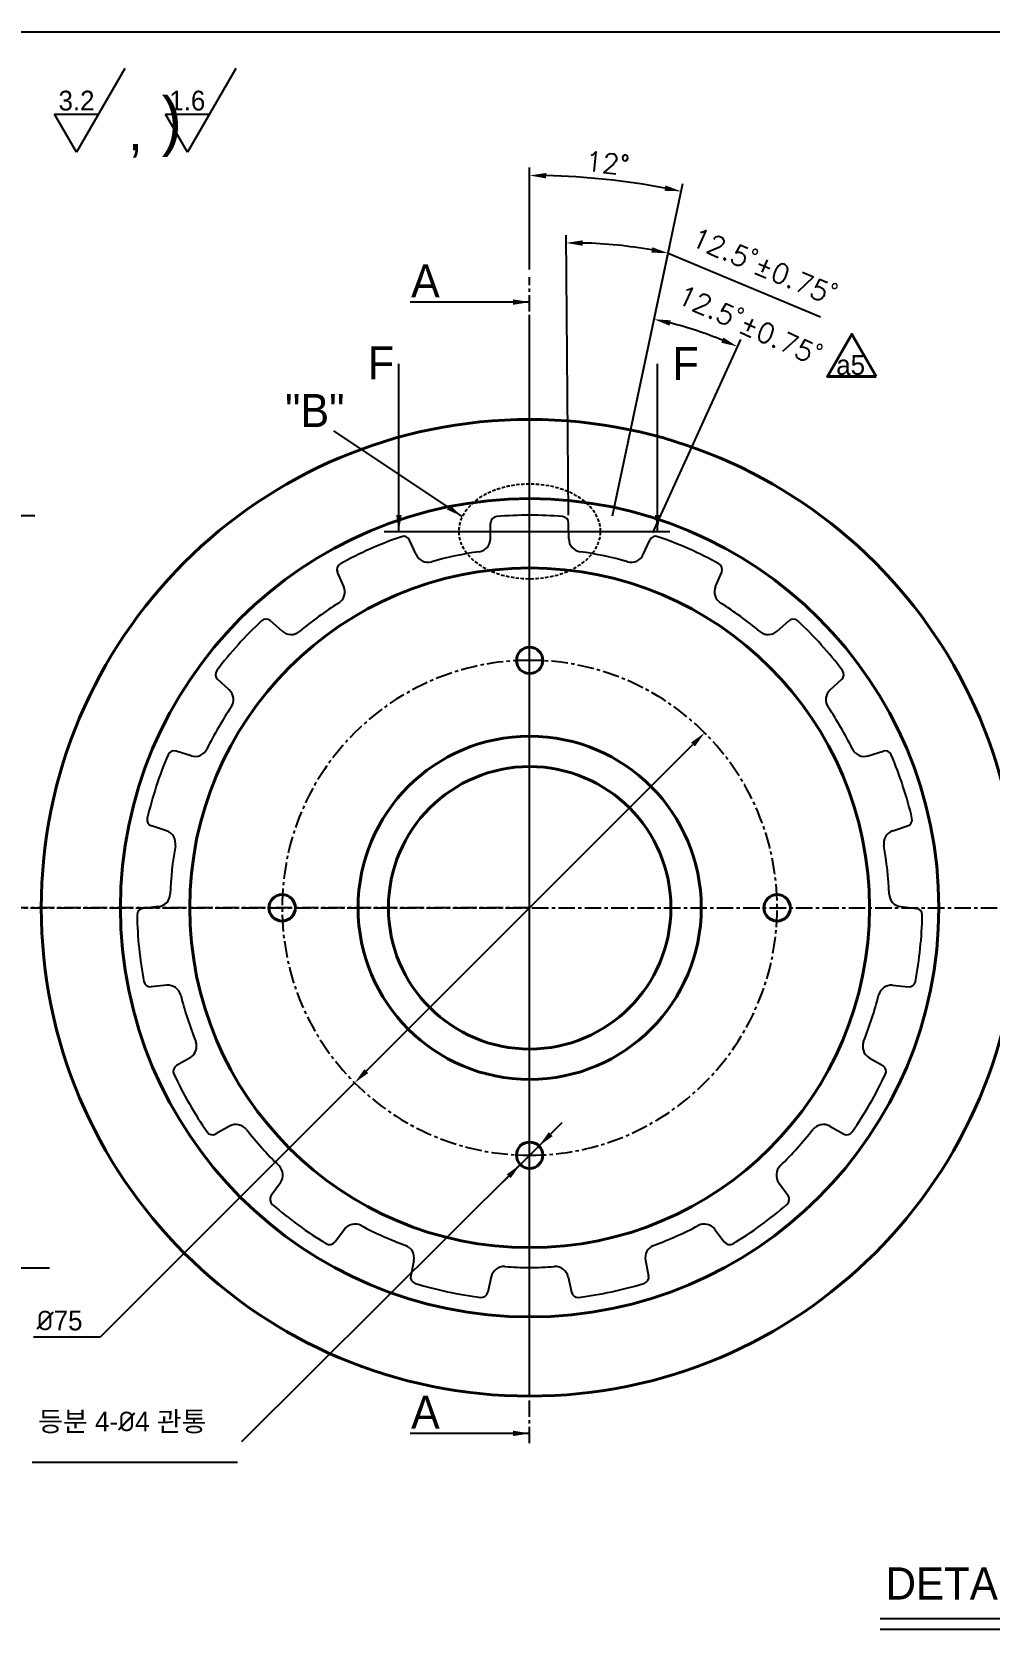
# Model space of a CAD drawing. Extents: x 3807 to 5911, y -3458 to 20.
# Drawn here: x 5325 to 5470, y -3298.2 to -3056.2 of the extents above; entities that cross this region are included whole.
import ezdxf

# ---------------------------------------------------------------- set-up
doc = ezdxf.new("R2010")
doc.units = 0
doc.header["$MEASUREMENT"] = 0
doc.header["$PDSIZE"] = 0.01
doc.linetypes.add('CENTERX2', pattern=[4, 2.5, -0.5, 0.5, -0.5])
doc.linetypes.add('HIDDENX2', pattern=[0.75, 0.5, -0.25])
doc.layers.get('0').update_dxf_attribs({"linetype": 'CONTINUOUS'})
doc.layers.get('DEFPOINTS').update_dxf_attribs({"linetype": 'CONTINUOUS'})
doc.layers.add('외형선', color=3, linetype='CONTINUOUS', lineweight=40)
doc.layers.add('치수', color=4, linetype='CONTINUOUS')
doc.styles.get("Standard").update_dxf_attribs({"font": 'Dotum.ttf', "height": 5})
doc.styles.add('글씨', font='Dotum.ttf', dxfattribs={"height": 3})
doc.styles.add('치수', font='romans.shx', dxfattribs={"height": 3})
doc.dimstyles.get("Standard").update_dxf_attribs({"dimtxt": 0.18, "dimasz": 0.18, "dimexe": 0.18, "dimexo": 0.0625, "dimgap": 0.09, "dimtad": 0, "dimtih": 1, "dimtoh": 1, "dimdec": 4, "dimzin": 0, "dimdsep": 46, "dimtxsty": 'STANDARD', "dimcen": 0.09, "dimadec": 0, "dimazin": 0, "dimtfac": 1, "dimtdec": 4, "dimtofl": 0, "dimtmove": 0, "dimatfit": 3, "dimfxl": 1, "dimtolj": 1, "dimtzin": 0, "dimarcsym": 0})

# ---------------------------------------------------------------- blocks, each defined once
blk = doc.blocks.new('*D433')
at = {"layer": 'DEFPOINTS', "color": 0, "transparency": 16777216}
for p in [(5415.76, -3079.05), (5400.4, -3093.41), (5412.71, -3130.74), (5411.67, -3135.63), (5400.4, -3262.6)]:
    blk.add_point(p, dxfattribs=at)
at = {"layer": '치수', "lineweight": -2, "transparency": 16777216}
for p, q in [((5400.4, -3092.21), (5400.4, -3076.78)), ((5412.96, -3129.57), (5423.6, -3079.21))]:
    blk.add_line(p, q, dxfattribs=at)
blk.add_arc((5400.4, -3188.95), 110.97, 79.356, 88.7092, dxfattribs=at)
at = {"layer": '치수', "transparency": 16777216}
for points in [[(5402.9, -3078.43), (5402.91, -3077.6), (5400.4, -3077.98)], [(5420.98, -3079.48), (5420.82, -3080.3), (5423.35, -3080.38)]]:
    blk.add_solid(points, dxfattribs=at)
at = {"layer": '치수', "transparency": 16777216, "insert": (5412.2, -3076.1), "char_height": 3, "attachment_point": 5, "rotation": 354.0326, "style": '치수'}
blk.add_mtext('\\A1;12°', dxfattribs=at)
blk = doc.blocks.new('*D434')
at = {"layer": 'DEFPOINTS', "color": 0, "transparency": 16777216}
for p in [(5411.12, -3088.34), (5406.31, -3130.65), (5412.71, -3130.74), (5406.33, -3133.03), (5411.67, -3135.63)]:
    blk.add_point(p, dxfattribs=at)
at = {"layer": '치수', "lineweight": -2, "transparency": 16777216}
for p, q in [((5406.3, -3129.45), (5405.93, -3087)), ((5412.96, -3129.57), (5421.62, -3088.57))]:
    blk.add_line(p, q, dxfattribs=at)
blk.add_arc((5406.56, -3159.8), 71.61, 80.0657, 88.4995, dxfattribs=at)
at = {"layer": '치수', "transparency": 16777216}
for points in [[(5408.44, -3088.64), (5408.44, -3087.8), (5405.94, -3088.2)], [(5419, -3088.86), (5418.84, -3089.68), (5421.37, -3089.74)]]:
    blk.add_solid(points, dxfattribs=at)
at = {"layer": '치수', "transparency": 16777216, "insert": (5435.95, -3091.77), "char_height": 3, "attachment_point": 5, "rotation": 336.6386, "style": '치수'}
blk.add_mtext('\\A1;12.5{\\fGulim|b0|i0|c129|p50;˚}%%P0.75{\\fGulim|b0|i0|c129|p50;˚}', dxfattribs=at)
blk = doc.blocks.new('*D435')
at = {"layer": 'DEFPOINTS', "color": 0, "transparency": 16777216}
for p in [(5423.56, -3100.85), (5412.71, -3130.74), (5418.59, -3133.25), (5411.67, -3135.63), (5417.61, -3135.41)]:
    blk.add_point(p, dxfattribs=at)
at = {"layer": '치수', "lineweight": -2, "transparency": 16777216}
for p, q in [((5412.96, -3129.57), (5419.5, -3098.6)), ((5419.09, -3132.15), (5432.38, -3102.82))]:
    blk.add_line(p, q, dxfattribs=at)
blk.add_arc((5406.56, -3159.8), 61.36, 67.9651, 75.7305, dxfattribs=at)
at = {"layer": '치수', "transparency": 16777216}
for points in [[(5421.59, -3100.74), (5421.78, -3099.93), (5419.25, -3099.77)], [(5429.75, -3102.54), (5429.42, -3103.31), (5431.88, -3103.91)]]:
    blk.add_solid(points, dxfattribs=at)
at = {"layer": '치수', "transparency": 16777216, "insert": (5433.74, -3100.72), "char_height": 3, "attachment_point": 5, "rotation": 335.3001, "style": '치수'}
blk.add_mtext('\\A1;12.5{\\fGulim|b0|i0|c129|p50;˚}%%P0.75{\\fGulim|b0|i0|c129|p50;˚}', dxfattribs=at)

msp = doc.modelspace()

# ---------------------------------------------------------------- linework, layer by layer
at = {"color": 0}
msp.add_line((5060.2768, -3056.2294), (5627.9421, -3056.2294), dxfattribs=at)
at = {"color": 4}
for p, q in [((5339.0875, -3061.7713), (5331.761, -3074.4612)), ((5355.8727, -3061.7713), (5348.5462, -3074.4612)), ((5331.761, -3074.4612), (5328.4235, -3068.6805)), ((5328.4235, -3068.6805), (5335.0985, -3068.6805)), ((5348.5462, -3074.4612), (5345.2087, -3068.6805)), ((5345.2087, -3068.6805), (5351.8836, -3068.6805))]:
    msp.add_line(p, q, dxfattribs=at)
for p, q in [((5394.4746, -3133.0298), (5394.4953, -3130.6508)), ((5406.3308, -3133.0298), (5406.3101, -3130.6508)), ((5383.194, -3135.4141), (5382.2123, -3133.247)), ((5417.6114, -3135.4141), (5418.5931, -3133.247)), ((5372.2409, -3140.2758), (5371.2923, -3138.094)), ((5428.5645, -3140.2758), (5429.5131, -3138.094)), ((5362.9054, -3147.0422), (5361.1272, -3145.4618)), ((5437.9, -3147.0422), (5439.6782, -3145.4618)), ((5354.8767, -3155.9386), (5353.1227, -3154.3313)), ((5445.9287, -3155.9386), (5447.6827, -3154.3313)), ((5349.1004, -3165.9172), (5346.8331, -3165.1966)), ((5451.705, -3165.9172), (5453.9723, -3165.1966)), ((5345.3843, -3177.31), (5343.1282, -3176.5551)), ((5455.421, -3177.31), (5457.6772, -3176.5551)), ((5344.1661, -3188.7753), (5341.8017, -3189.0392)), ((5456.6393, -3188.7753), (5459.0037, -3189.0392)), ((5345.4052, -3200.6946), (5343.037, -3200.9226)), ((5455.4002, -3200.6946), (5457.7684, -3200.9226)), ((5348.9556, -3211.6641), (5346.903, -3212.8669)), ((5451.8498, -3211.6641), (5453.9024, -3212.8669)), ((5354.9355, -3222.049), (5352.8649, -3223.2205)), ((5445.8699, -3222.049), (5447.9405, -3223.2205)), ((5362.6408, -3230.6261), (5361.2548, -3232.5598)), ((5438.1646, -3230.6261), (5439.5506, -3232.5598)), ((5372.3276, -3237.6809), (5370.9125, -3239.5933)), ((5428.4778, -3237.6809), (5429.8929, -3239.5933)), ((5382.8553, -3242.3825), (5382.3757, -3244.7127)), ((5417.9501, -3242.3825), (5418.4297, -3244.7127)), ((5394.5741, -3244.8873), (5394.0592, -3247.21)), ((5406.2313, -3244.8873), (5406.7462, -3247.21))]:
    msp.add_line(p, q)
at = {"color": 131}
for p, q in [((5453.5158, -3296.6454), (5508.6851, -3296.6454)), ((5453.5158, -3298.2485), (5508.6851, -3298.2485))]:
    msp.add_line(p, q, dxfattribs=at)
for centre, radius, start, end in [((5395.4953, -3130.6595), 1, 94.812035, 179.5), ((5400.4027, -3188.9533), 59.5, 90, 94.812035), ((5400.4027, -3188.9533), 59.5, 85.187965, 90), ((5405.3101, -3130.6595), 1, 0.5, 85.187965), ((5400.4027, -3188.9533), 59.5, 109.057551, 118.812035), ((5381.3014, -3133.6596), 1, 24.369586, 109.057551), ((5392.4747, -3133.0123), 2, 278.066328, 359.5), ((5408.3307, -3133.0123), 2, 180.5, 261.933672), ((5419.504, -3133.6596), 1, 70.942449, 155.630414), ((5400.4027, -3188.9533), 59.5, 61.187965, 70.942449), ((5385.0158, -3134.5889), 2, 204.369586, 285.803258), ((5400.4027, -3188.9533), 54.5, 98.066328, 105.803258), ((5400.4027, -3188.9533), 54.5, 74.196742, 81.933672), ((5415.7896, -3134.5889), 2, 254.196742, 335.630414), ((5372.2093, -3137.6953), 1, 118.812035, 203.5), ((5428.5961, -3137.6953), 1, 336.5, 61.187965), ((5370.4068, -3141.0733), 2, 302.066328, 23.5), ((5430.3986, -3141.0733), 2, 156.5, 237.933672), ((5400.4027, -3188.9533), 54.5, 122.066328, 129.803258), ((5400.4027, -3188.9533), 54.5, 50.196742, 57.933672), ((5400.4027, -3188.9533), 59.5, 133.057551, 142.812035), ((5360.4628, -3146.2092), 1, 48.369586, 133.057551), ((5440.3426, -3146.2092), 1, 46.942449, 131.630414), ((5400.4027, -3188.9533), 59.5, 37.187965, 46.942449), ((5364.234, -3145.5474), 2, 228.369586, 309.803258), ((5436.5714, -3145.5474), 2, 230.196742, 311.630414), ((5353.7983, -3153.5941), 1, 142.812035, 227.5), ((5447.0071, -3153.5941), 1, 312.5, 37.187965), ((5353.5255, -3157.4132), 2, 326.066328, 47.5), ((5447.2799, -3157.4132), 2, 132.5, 213.933672), ((5400.4027, -3188.9533), 54.5, 146.066328, 153.803258), ((5400.4027, -3188.9533), 54.5, 26.196742, 33.933672), ((5346.5302, -3166.1496), 1, 72.369586, 157.057551), ((5349.7062, -3164.0111), 2, 252.369586, 333.803258), ((5451.0992, -3164.0111), 2, 206.196742, 287.630414), ((5454.2752, -3166.1496), 1, 22.942449, 107.630414), ((5400.4027, -3188.9533), 59.5, 157.057551, 166.812035), ((5400.4027, -3188.9533), 59.5, 13.187965, 22.942449), ((5343.4455, -3175.6068), 1, 166.812035, 251.5), ((5344.7497, -3179.2066), 2, 350.066328, 71.5), ((5456.0557, -3179.2066), 2, 108.5, 189.933672), ((5457.3599, -3175.6068), 1, 288.5, 13.187965), ((5400.4027, -3188.9533), 54.5, 170.066328, 177.803258), ((5400.4027, -3188.9533), 54.5, 2.196742, 9.933672), ((5343.9442, -3186.7876), 2, 276.369586, 357.803258), ((5456.8612, -3186.7876), 2, 182.196742, 263.630414), ((5341.9127, -3190.033), 1, 96.369586, 181.057551), ((5458.8927, -3190.033), 1, 358.942449, 83.630414), ((5400.4027, -3188.9533), 59.5, 181.057551, 190.812035), ((5400.4027, -3188.9533), 59.5, 349.187965, 358.942449), ((5342.9412, -3199.9272), 1, 190.812035, 275.5), ((5345.5968, -3202.6854), 2, 14.066328, 95.5), ((5455.2085, -3202.6854), 2, 84.5, 165.933672), ((5457.8642, -3199.9272), 1, 264.5, 349.187965), ((5400.4027, -3188.9533), 54.5, 194.066328, 201.803258), ((5400.4027, -3188.9533), 54.5, 338.196742, 345.933672), ((5347.9444, -3209.9386), 2, 300.369586, 21.803258), ((5452.861, -3209.9386), 2, 158.196742, 239.630414), ((5347.4086, -3213.7297), 1, 120.369586, 205.057551), ((5453.3968, -3213.7297), 1, 334.942449, 59.630414), ((5400.4027, -3188.9533), 59.5, 205.057551, 214.812035), ((5400.4027, -3188.9533), 59.5, 325.187965, 334.942449), ((5352.3725, -3222.3501), 1, 214.812035, 299.5), ((5355.9204, -3223.7897), 2, 38.066328, 119.5), ((5400.4027, -3188.9533), 54.5, 218.066328, 225.803258), ((5400.4027, -3188.9533), 54.5, 314.196742, 321.933672), ((5444.885, -3223.7897), 2, 60.5, 141.933672), ((5448.4329, -3222.3501), 1, 240.5, 325.187965), ((5361.0152, -3229.461), 2, 324.369586, 45.803258), ((5439.7902, -3229.461), 2, 134.196742, 215.630414), ((5362.0676, -3233.1424), 1, 144.369586, 229.057551), ((5438.7378, -3233.1424), 1, 310.942449, 35.630414), ((5400.4027, -3188.9533), 59.5, 229.057551, 238.812035), ((5400.4027, -3188.9533), 59.5, 301.187965, 310.942449), ((5373.9353, -3238.8705), 2, 62.066328, 143.5), ((5400.4027, -3188.9533), 54.5, 242.066328, 249.803258), ((5400.4027, -3188.9533), 54.5, 290.196742, 297.933672), ((5426.8701, -3238.8705), 2, 36.5, 117.933672), ((5370.1086, -3238.9985), 1, 238.812035, 323.5), ((5380.8964, -3241.9793), 2, 348.369586, 69.803258), ((5419.909, -3241.9793), 2, 110.196742, 191.630414), ((5430.6968, -3238.9985), 1, 216.5, 301.187965), ((5383.3552, -3244.9143), 1, 168.369586, 253.057551), ((5396.5267, -3245.3202), 2, 86.066328, 167.5), ((5400.4027, -3188.9533), 54.5, 266.066328, 270), ((5400.4027, -3188.9533), 54.5, 270, 273.933672), ((5404.2787, -3245.3202), 2, 12.5, 93.933672), ((5417.4502, -3244.9143), 1, 286.942449, 11.630414), ((5400.4027, -3188.9533), 59.5, 253.057551, 262.812035), ((5393.0829, -3246.9936), 1, 262.812035, 347.5), ((5407.7225, -3246.9936), 1, 192.5, 277.187965), ((5400.4027, -3188.9533), 59.5, 277.187965, 286.942449)]:
    msp.add_arc(centre, radius, start, end)
at = {"layer": '외형선', "color": 1}
msp.add_lwpolyline([(5452.8825, -3108.4318), (5449.1984, -3102.0508), (5445.5143, -3108.4318)], close=True, dxfattribs=at)
at = {"layer": '외형선'}
for centre in [(5400.4027, -3151.4533), (5362.9027, -3188.9533), (5437.9027, -3188.9533), (5400.4027, -3226.4533)]:
    msp.add_circle(centre, 2, dxfattribs=at)
for radius, start, end in [(74, 90, 270), (74, 270, 90), (62, 90, 270), (62, 270, 90), (51.5, 90, 270), (51.5, 270, 90), (26, 90, 270), (26, 270, 90), (21.4, 90, 270), (21.4, 270, 90)]:
    msp.add_arc((5400.4027, -3188.9533), radius, start, end, dxfattribs=at)
at = {"layer": '치수'}
for p, q in [((5421.3682, -3089.7634), (5444.4669, -3099.4113)), ((5373.8862, -3215.4698), (5335.3844, -3253.9716)), ((5398.9885, -3227.8675), (5356.7678, -3269.8539)), ((5325.2265, -3253.9716), (5335.3844, -3253.9716)), ((5356.1124, -3273.025), (5325.0329, -3273.025))]:
    msp.add_line(p, q, dxfattribs=at)
at = {"layer": '치수', "color": 1, "linetype": 'CENTERX2'}
for p, q in [((5400.4027, -3262.5984), (5400.4027, -3093.4115)), ((5400.4027, -3270.0984), (5400.4027, -3099.4115)), ((5320.7576, -3188.9533), (5480.0478, -3188.9533)), ((5400.4027, -3188.9533), (5320.7576, -3188.9533))]:
    msp.add_line(p, q, dxfattribs=at)
at = {"layer": '치수', "color": 131}
for p, q in [((5252.7797, -3129.5033), (5325.4221, -3129.5033)), ((5403.5847, -3223.2713), (5405.3524, -3221.5036)), ((5396.35, -3230.506), (5403.1487, -3223.7073)), ((5397.2207, -3229.6353), (5395.4529, -3231.4031)), ((5252.7797, -3243.5033), (5327.6309, -3243.5033))]:
    msp.add_line(p, q, dxfattribs=at)
at = {"layer": '치수', "color": 0}
msp.add_line((5378.3464, -3131.9169), (5421.6637, -3131.9169), dxfattribs=at)
at = {"layer": '치수', "color": 4}
msp.add_line((5375.654, -3213.7021), (5425.1514, -3164.2046), dxfattribs=at)
at = {"layer": '치수', "color": 1, "linetype": 'CENTERX2'}
for start, end in [(90, 270), (270, 90)]:
    msp.add_arc((5400.4027, -3188.9533), 37.5, start, end, dxfattribs=at)
at = {"layer": '치수', "color": 0, "linetype": 'HIDDENX2', "extrusion": (0, 0, -1)}
msp.add_ellipse((5400.4027, -3131.9169), major_axis=(-10.7414, 0), ratio=0.66762942, start_param=-9.42477796, end_param=-3.14159265, dxfattribs=at)
at = {"layer": '치수', "color": 4}
for points in [[(5424.8568, -3163.9099), (5425.4461, -3164.4992), (5426.9192, -3162.4368)], [(5375.3593, -3213.4074), (5375.9486, -3213.9967), (5373.8862, -3215.4698)]]:
    msp.add_solid(points, dxfattribs=at)
at = {"layer": '치수', "color": 131}
for points in [[(5403.29, -3222.9767), (5403.8793, -3223.566), (5401.8169, -3225.0391)], [(5396.9261, -3229.3407), (5397.5153, -3229.9299), (5398.9885, -3227.8675)]]:
    msp.add_solid(points, dxfattribs=at)

# ---------------------------------------------------------------- texts
at = {"color": 4, "style": '글씨'}
msp.add_text(',', height=6, dxfattribs=at).set_placement((5339.5805, -3074.1482))
at = {"color": 131, "style": '글씨'}
msp.add_text('DETAIL "E" (5/1)', height=4.875, dxfattribs=at).set_placement((5454.3338, -3293.7754))
at = {"layer": '외형선', "color": 1, "insert": (5444.4811, -3105.1871), "char_height": 3, "attachment_point": 1, "style": '글씨'}
msp.add_mtext_dynamic_manual_height_columns('\\pxqc;a5', width=9.116457, gutter_width=15, heights=[0], dxfattribs=at)
at = {"layer": '치수', "color": 131, "attachment_point": 1, "style": '글씨'}
for s, width, insert, char_height in [('(                    )', 70.807878, (5290.7108, -3066.0838), 7), ('3.2', 16.678866, (5329.0174, -3065.1315), 3), ('1.6', 16.678866, (5345.8025, -3065.1315), 3)]:
    msp.add_mtext_dynamic_manual_height_columns(s, width=width, gutter_width=15, heights=[0], dxfattribs=dict(at, insert=insert, char_height=char_height))
at = {"layer": '치수', "color": 0, "char_height": 5, "attachment_point": 1, "style": '글씨'}
for s, insert in [('A', (5382.429, -3091.4686)), ('F', (5375.8689, -3103.8628)), ('F', (5422.0387, -3103.9786)), ('"B"', (5363.3437, -3111.0994)), ('A', (5382.429, -3262.8983))]:
    msp.add_mtext_dynamic_manual_height_columns(s, width=17.888635, gutter_width=15, heights=[0], dxfattribs=dict(at, insert=insert))
at = {"layer": '치수', "char_height": 3, "attachment_point": 1, "style": '글씨'}
for s, width, insert in [('{\\fISOCPEUR|b0|i0|c0|p34;%%C}75', 11.637467, (5325.6913, -3249.9893)), ('등분 4-{\\fISOCPEUR|b0|i0|c0|p34;%%C}4 관통', 38.270492, (5325.9319, -3265.2857))]:
    msp.add_mtext_dynamic_manual_height_columns(s, width=width, gutter_width=15, heights=[0], dxfattribs=dict(at, insert=insert))

# ---------------------------------------------------------------- dimensions: what is measured, and where the dimension line sits
at = {"layer": '치수'}
dim = msp.add_angular_dim_2l(base=(5415.7632, -3079.0524), line1=((5411.6732, -3135.6314), (5412.7072, -3130.7395)), line2=((5400.4027, -3262.5984), (5400.4027, -3093.4115)), dimstyle='Standard', override={"dimtxt": 3, "dimasz": 2.5, "dimexe": 1.2, "dimexo": 1.2, "dimgap": 1, "dimtad": 1, "dimtih": 0, "dimtoh": 0, "dimdec": 3, "dimzin": 8, "dimtxsty": '치수', "dimcen": 0.12, "dimclrd": 256, "dimclre": 256, "dimclrt": 256, "dimazin": 2, "dimtdec": 3, "dimtofl": 1, "dimtmove": 2}, dxfattribs=at)
dim.commit()
dim.dimension.update_dxf_attribs({"geometry": '*D433', "text_midpoint": (5412.1992, -3076.099)})
for base, line1, line2, override, picture, middle in [((5411.1167, -3088.3395), ((5411.6732, -3135.6314), (5412.7072, -3130.7395)), ((5406.3308, -3133.0298), (5406.3101, -3130.6508)), {"dimtxt": 3, "dimasz": 2.5, "dimexe": 1.2, "dimexo": 1.2, "dimgap": 1, "dimtad": 1, "dimtih": 0, "dimtoh": 0, "dimdec": 3, "dimzin": 8, "dimtxsty": '치수', "dimcen": 0.12, "dimclrd": 256, "dimclre": 256, "dimclrt": 256, "dimazin": 2, "dimtdec": 3, "dimtofl": 1}, '*D434', (5434.9586, -3094.0648)), ((5423.5587, -3100.8452), ((5417.6114, -3135.4141), (5418.5931, -3133.247)), ((5411.6732, -3135.6314), (5412.7072, -3130.7395)), {"dimtxt": 3, "dimasz": 2.5, "dimexe": 1.2, "dimexo": 1.2, "dimgap": 1, "dimtad": 1, "dimtih": 0, "dimtoh": 0, "dimdec": 3, "dimzin": 8, "dimtxsty": '치수', "dimcen": 0.12, "dimclrd": 256, "dimclre": 256, "dimclrt": 256, "dimazin": 2, "dimtdec": 3, "dimtofl": 1, "dimtmove": 2}, '*D435', (5433.7405, -3100.716))]:
    dim = msp.add_angular_dim_2l(base=base, line1=line1, line2=line2, text='12.5{\\fGulim|b0|i0|c129|p50;˚}%%P0.75{\\fGulim|b0|i0|c129|p50;˚}', dimstyle='Standard', override=override, dxfattribs=at)
    dim.commit()
    dim.dimension.update_dxf_attribs({"geometry": picture, "text_midpoint": middle, "dimtype": 162})

# ---------------------------------------------------------------- leaders
for points in [[(5400.4027, -3097.1687), (5382.3182, -3097.1687)], [(5380.5899, -3131.9169), (5380.5899, -3106.5398)], [(5419.7814, -3131.9169), (5419.7814, -3106.5398)], [(5390.1703, -3129.6507), (5370.7554, -3116.6917)], [(5400.4027, -3268.5984), (5382.3182, -3268.5984)]]:
    msp.add_leader(points, dimstyle='Standard', override={"dimtxt": 3, "dimasz": 2.5, "dimexe": 1.2, "dimexo": 1.2, "dimgap": 1, "dimtih": 0, "dimtoh": 0, "dimdec": 3, "dimzin": 8, "dimtxsty": '치수', "dimcen": 0.12, "dimclrd": 256, "dimclre": 131, "dimclrt": 131, "dimazin": 2, "dimtdec": 3, "dimtofl": 1, "dimtmove": 2})

doc.saveas('drawing.dxf')
